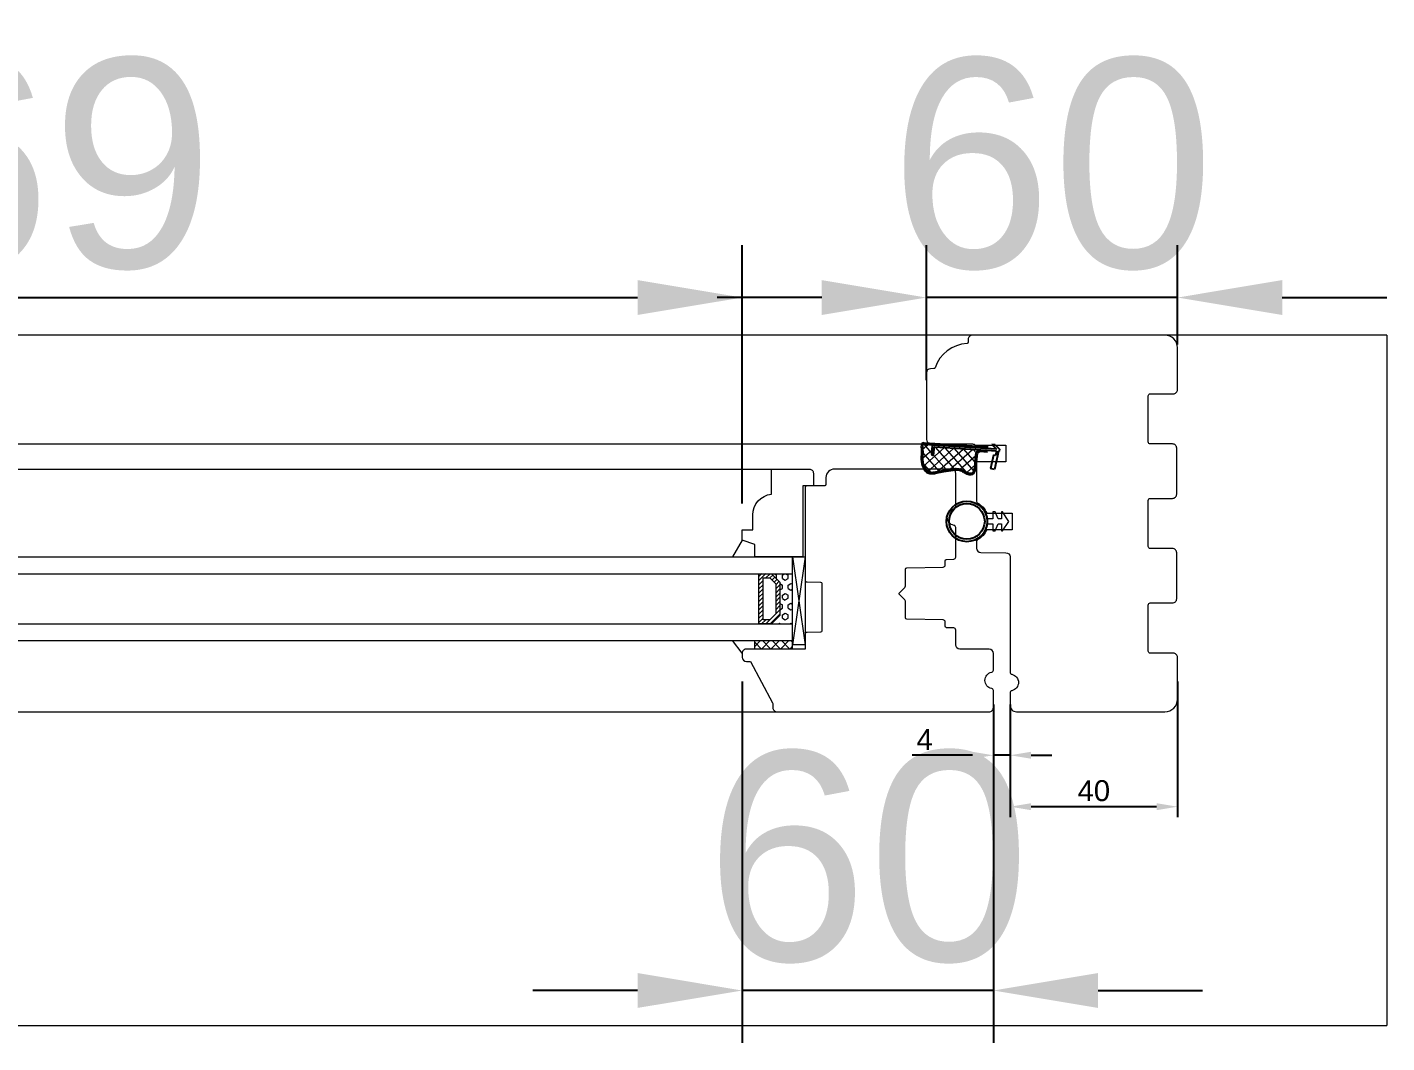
# Model space of a CAD drawing. Header units: millimetres. Extents: x 0 to 182016, y 11 to 3710.
# Drawn here: x 15159.4 to 15484.2, y 985.7 to 1228.4 of the extents above; entities that cross this region are included whole.
import ezdxf

# ---------------------------------------------------------------- set-up
doc = ezdxf.new("R2010")
doc.units = ezdxf.units.MM
for name, color, linetype, lineweight in [('Matmenys', 10, 'Continuous', 20), ('OTHER', 251, 'Continuous', 13), ('Stakta', 7, 'Continuous', 25), ('Testinės profilio linijos', 7, 'Continuous', 5)]:
    doc.layers.add(name, color=color, linetype=linetype, lineweight=lineweight)
doc.styles.get("Standard").update_dxf_attribs({"font": 'arial.ttf'})
doc.dimstyles.new('2', dxfattribs={"dimscale": 2, "dimtxt": 2.5, "dimasz": 2.5, "dimexe": 1.25, "dimexo": 0.625, "dimtad": 1, "dimtxsty": 'Standard', "dimcen": 2.5, "dimadec": 0, "dimazin": 0, "dimtfac": 1, "dimtmove": 0, "dimatfit": 3, "dimfxl": 1, "dimarcsym": 0})
doc.dimstyles.new('Padidinti matmenys', dxfattribs={"dimscale": 10, "dimtxt": 5, "dimasz": 2.5, "dimexe": 1.25, "dimexo": 0.625, "dimtad": 1, "dimdec": 1, "dimtxsty": 'Standard', "dimcen": 2.5, "dimadec": 0, "dimazin": 0, "dimtfac": 1, "dimtdec": 1, "dimtmove": 0, "dimatfit": 3, "dimfxl": 1, "dimarcsym": 0})

# ---------------------------------------------------------------- blocks, each defined once
blk = doc.blocks.new('*D1430')
at = {"layer": 'Defpoints', "color": 0, "transparency": 16777216}
for p in [(15434.2, 1073.31), (15394.2, 1067.81), (15394.2, 1042.13)]:
    blk.add_point(p, dxfattribs=at)
at = {"layer": 'Matmenys', "color": 0, "lineweight": -2, "transparency": 16777216}
for p, q in [((15434.2, 1072.06), (15434.2, 1039.63)), ((15394.2, 1066.56), (15394.2, 1039.63)), ((15429.2, 1042.13), (15399.2, 1042.13))]:
    blk.add_line(p, q, dxfattribs=at)
at = {"layer": 'Matmenys', "color": 0, "transparency": 16777216}
for points in [[(15399.2, 1042.96), (15399.2, 1041.3), (15394.2, 1042.13)], [(15429.2, 1042.96), (15429.2, 1041.3), (15434.2, 1042.13)]]:
    blk.add_solid(points, dxfattribs=at)
at = {"layer": 'Matmenys', "color": 0, "lineweight": 5, "transparency": 16777216, "insert": (15414.2, 1045.93), "char_height": 5, "attachment_point": 5}
blk.add_mtext('40', dxfattribs=at)
blk = doc.blocks.new('*D1431')
at = {"color": 0, "lineweight": -2, "transparency": 16777216}
for p, q in [((15374.2, 1144.06), (15374.2, 1176.3)), ((15434.2, 1152.56), (15434.2, 1176.3)), ((15349.2, 1163.8), (15324.2, 1163.8)), ((15434.2, 1163.8), (15374.2, 1163.8)), ((15459.2, 1163.8), (15484.2, 1163.8))]:
    blk.add_line(p, q, dxfattribs=at)
at = {"color": 0, "transparency": 16777216}
for points in [[(15349.2, 1167.97), (15349.2, 1159.64), (15374.2, 1163.8)], [(15459.2, 1167.97), (15459.2, 1159.64), (15434.2, 1163.8)]]:
    blk.add_solid(points, dxfattribs=at)
at = {"layer": 'Defpoints', "color": 0, "transparency": 16777216}
for p in [(15374.2, 1163.8), (15434.2, 1146.31), (15374.2, 1137.81)]:
    blk.add_point(p, dxfattribs=at)
at = {"color": 0, "lineweight": 5, "transparency": 16777216, "insert": (15404.2, 1195.58), "char_height": 50, "attachment_point": 5}
blk.add_mtext('60', dxfattribs=at)
blk = doc.blocks.new('*D1432')
at = {"color": 0, "lineweight": -2, "transparency": 16777216}
for p, q in [((15330.2, 1072.06), (15330.2, 985.7)), ((15390.2, 1061.81), (15390.2, 985.7)), ((15305.2, 998.2), (15280.2, 998.2)), ((15390.2, 998.2), (15330.2, 998.2)), ((15415.2, 998.2), (15440.2, 998.2))]:
    blk.add_line(p, q, dxfattribs=at)
at = {"color": 0, "transparency": 16777216}
for points in [[(15305.2, 1002.37), (15305.2, 994.04), (15330.2, 998.2)], [(15415.2, 1002.37), (15415.2, 994.04), (15390.2, 998.2)]]:
    blk.add_solid(points, dxfattribs=at)
at = {"layer": 'Defpoints', "color": 0, "transparency": 16777216}
for p in [(15330.2, 1078.31), (15390.2, 1068.06), (15330.2, 998.2)]:
    blk.add_point(p, dxfattribs=at)
at = {"color": 0, "lineweight": 5, "transparency": 16777216, "insert": (15360.2, 1029.98), "char_height": 50, "attachment_point": 5}
blk.add_mtext('60', dxfattribs=at)
blk = doc.blocks.new('*D1433')
at = {"layer": 'Defpoints', "color": 0, "transparency": 16777216}
for p in [(15390.2, 1067.81), (15394.2, 1067.81), (15390.2, 1054.42)]:
    blk.add_point(p, dxfattribs=at)
at = {"layer": 'Matmenys', "color": 0, "lineweight": -2, "transparency": 16777216}
for p, q in [((15390.2, 1066.56), (15390.2, 1051.92)), ((15394.2, 1066.56), (15394.2, 1051.92)), ((15385.2, 1054.42), (15370.8, 1054.42)), ((15394.2, 1054.42), (15390.2, 1054.42)), ((15399.2, 1054.42), (15404.2, 1054.42))]:
    blk.add_line(p, q, dxfattribs=at)
at = {"layer": 'Matmenys', "color": 0, "transparency": 16777216}
for points in [[(15385.2, 1055.25), (15385.2, 1053.59), (15390.2, 1054.42)], [(15399.2, 1055.25), (15399.2, 1053.59), (15394.2, 1054.42)]]:
    blk.add_solid(points, dxfattribs=at)
at = {"layer": 'Matmenys', "color": 0, "lineweight": 5, "transparency": 16777216, "insert": (15373.78, 1058.17), "char_height": 5, "attachment_point": 5}
blk.add_mtext('4', dxfattribs=at)
blk = doc.blocks.new('*D1454')
at = {"color": 0, "lineweight": -2, "transparency": 16777216}
for p, q in [((14961.21, 1114.56), (14961.21, 1176.3)), ((15330.2, 1114.56), (15330.2, 1176.3)), ((14986.21, 1163.8), (15305.2, 1163.8))]:
    blk.add_line(p, q, dxfattribs=at)
at = {"color": 0, "transparency": 16777216}
for points in [[(14986.21, 1167.97), (14986.21, 1159.64), (14961.21, 1163.8)], [(15305.2, 1167.97), (15305.2, 1159.64), (15330.2, 1163.8)]]:
    blk.add_solid(points, dxfattribs=at)
at = {"layer": 'Defpoints', "color": 0, "transparency": 16777216}
for p in [(15330.2, 1163.8), (14961.21, 1108.31), (15330.2, 1108.31)]:
    blk.add_point(p, dxfattribs=at)
at = {"color": 0, "lineweight": 5, "transparency": 16777216, "insert": (15145.7, 1195.6), "char_height": 50, "attachment_point": 5}
blk.add_mtext('369', dxfattribs=at)

msp = doc.modelspace()

# ---------------------------------------------------------------- hatches: boundary and pattern name
at = {"lineweight": 0}
h = msp.add_hatch(dxfattribs=at)
h.set_pattern_fill('JIS_WOOD', color=256, angle=90, style=0)
h.set_pattern_definition([(45, (-3408.57204, -11821.59735), (0.5, -0.5), [])])
h.paths.add_polyline_path([(15339.1990657, 1095.8109378), (15339.1990657, 1087.8109378), (15337.1990657, 1085.8109378), (15334.1990657, 1085.8109378), (15334.1813323, 1097.8475204), (15337.1990657, 1097.8109378)])
h.paths.add_polyline_path([(15338.1990657, 1088.2251513), (15338.1990657, 1095.3967242), (15336.7848521, 1096.8109378), (15335.1990657, 1096.8109378), (15335.1990657, 1086.8109378), (15336.7848521, 1086.8109378)], flags=16)
h = msp.add_hatch(dxfattribs=at)
h.set_pattern_fill('HEX', color=256, scale=0.25, angle=90, style=0)
h.set_pattern_definition([(90, (-3408.572, -11821.5974), (1.374815, -4e-16), [0.79375, -1.5875]), (330, (-3408.572, -11821.5974), (-0.6874075, -1.190624716), [0.79375, -1.5875]), (30, (-3408.572, -11820.8036), (0.6874075, -1.190624716), [0.79375, -1.5875])])
h.paths.add_polyline_path([(15342.1990657, 1085.8109378), (15337.1990657, 1085.8109378), (15339.1990657, 1087.8109378), (15339.1990657, 1095.8109378), (15337.1990657, 1097.8109378), (15342.1990657, 1097.8116468)])
at = {"lineweight": 0, "ltscale": 0.5}
h = msp.add_hatch(dxfattribs=at)
h.set_pattern_fill('ANSI37', color=256, scale=0.5, angle=90, style=0)
h.set_pattern_definition([(135, (14935.199, 1079.8116), (-1.122532, -1.122532), []), (225, (14935.199, 1079.8116), (1.122532, -1.122532), [])])
h.paths.add_polyline_path([(15333.1990657, 1081.8116468), (15342.1990657, 1081.8116468), (15342.1990657, 1079.8116468), (15333.1990657, 1079.8116468)])
at = {"layer": 'Matmenys'}
h = msp.add_hatch(dxfattribs=at)
h.set_pattern_fill('ANSI37', color=252, scale=0.5, angle=-93.589345612, style=0)
h.set_pattern_definition([(311.4106544, (11809.1619, -271065.3749), (1.190606082, 1.0500540025), []), (41.4106544, (11809.1619, -271065.3749), (-1.0500540025, 1.190606082), [])])
edge = h.paths.add_edge_path()
edge.add_arc((15376.1132175, 1127.9313767), 0.1, 86.410654388, 176.410654388)
edge.add_line((15376.0134137, 1127.9376372), (15375.9163305, 1126.3899514))
edge.add_arc((15375.6668209, 1126.4056027), 0.25, 176.410654388, 356.410654388, ccw=False)
edge.add_line((15375.4173113, 1126.4212539), (15375.5456969, 1128.4679588))
edge.add_arc((15375.6455008, 1128.4616983), 0.1, 86.410654381, 176.410654388, ccw=False)
edge.add_line((15375.6517613, 1128.5615022), (15375.6565062, 1128.6371452))
edge.add_line((15375.6565062, 1128.6371452), (15373.6747053, 1128.7614595))
edge.add_spline(control_points=[(15373.6747053, 1128.7614595), (15373.5955468, 1128.7496572), (15373.5255552, 1128.7384817), (15373.4418044, 1128.7166877), (15373.4182401, 1128.7073019), (15373.394357, 1128.694607), (15373.3862974, 1128.6883578), (15373.3618096, 1128.662769), (15373.3429167, 1128.633532), (15373.3092134, 1128.5292122), (15373.2960914, 1128.45628), (15373.2763893, 1128.2032969), (15373.2868876, 1127.9894628), (15373.3062158, 1127.5469844), (15373.3106911, 1127.3276555), (15373.3117673, 1126.9077646), (15373.3087353, 1126.7046785), (15373.2960249, 1126.1144711), (15373.2828484, 1125.746421), (15373.2831101, 1124.9932396), (15373.3016065, 1124.6164897), (15373.4047928, 1124.0233853), (15373.4646868, 1123.7958143), (15373.6177225, 1123.3987131), (15373.7004719, 1123.2269254), (15373.904472, 1122.8857577), (15374.0245868, 1122.719555), (15374.2920319, 1122.4283953), (15374.4397056, 1122.3048153), (15374.7208901, 1122.1450966), (15374.8561864, 1122.0975426), (15375.1574852, 1122.0379377), (15375.3210852, 1122.0272343), (15375.905682, 1122.0409782), (15376.3695976, 1122.1357324), (15377.2620937, 1122.3074747), (15377.689174, 1122.3911693), (15378.7675226, 1122.6023556), (15379.4255732, 1122.7360897), (15380.4186751, 1122.8610157), (15380.7222762, 1122.8915096), (15381.3443198, 1122.915845), (15381.6602239, 1122.9083043), (15382.2094321, 1122.8234199), (15382.4455155, 1122.7620813), (15382.846167, 1122.589621), (15383.0047995, 1122.4947725), (15383.3034583, 1122.3105041), (15383.4449155, 1122.2206466), (15383.7466984, 1122.0645635), (15383.9117511, 1121.9945934), (15384.2768728, 1121.8748621), (15384.4778229, 1121.8318596), (15384.8172395, 1121.8079609), (15384.959225, 1121.8211667), (15385.1544457, 1121.881206), (15385.2197735, 1121.9179461), (15385.3464969, 1122.0264953), (15385.4056747, 1122.0985614), (15385.5627523, 1122.362649), (15385.6442519, 1122.6037573), (15385.7608692, 1123.1541683), (15385.7974007, 1123.4623634), (15385.8506722, 1124.0585812), (15385.8698947, 1124.3461322), (15385.9132541, 1124.876622), (15385.9353903, 1125.1248805), (15385.9716046, 1125.5296828), (15385.9856911, 1125.6870861), (15386.0138132, 1126.0110185), (15386.0288492, 1126.1893357), (15386.0971342, 1126.4922028), (15386.1327693, 1126.6100248), (15386.228366, 1126.8225036), (15386.2815129, 1126.9164184), (15386.4001537, 1127.0616121), (15386.4557759, 1127.1166303), (15386.5795431, 1127.2057222), (15386.6431702, 1127.2386016), (15386.7620342, 1127.2867698), (15386.8191113, 1127.303651), (15386.9196916, 1127.3295949), (15386.9640872, 1127.3393125), (15387.0050835, 1127.3483485)], knot_values=[0, 0, 0, 0, 0.2245066002, 0.2245066002, 0.377043448, 0.377043448, 0.5295802957, 0.5295802957, 0.8082977366, 0.8082977366, 1.0870151774, 1.0870151774, 1.6244414062, 1.6244414062, 2.161867635, 2.161867635, 2.6992938638, 2.6992938638, 3.7741463214, 3.7741463214, 5.0334406395, 5.0334406395, 5.8656302806, 5.8656302806, 6.5060139406, 6.5060139406, 7.1463976006, 7.1463976006, 7.7996240151, 7.7996240151, 8.3563201169, 8.3563201169, 8.9130162187, 8.9130162187, 10.239934143, 10.239934143, 11.5668520673, 11.5668520673, 13.5970761059, 13.5970761059, 14.4582175179, 14.4582175179, 15.3193589298, 15.3193589298, 15.9856015553, 15.9856015553, 16.5061017172, 16.5061017172, 17.0266018791, 17.0266018791, 17.547102041, 17.547102041, 18.1672448488, 18.1672448488, 18.7176261004, 18.7176261004, 19.1465766047, 19.1465766047, 19.5755271091, 19.5755271091, 20.3898249977, 20.3898249977, 21.2041228863, 21.2041228863, 21.9655448497, 21.9655448497, 22.7269668131, 22.7269668131, 23.2229068178, 23.2229068178, 23.7188468224, 23.7188468224, 24.0184411081, 24.0184411081, 24.2549295987, 24.2549295987, 24.4119994701, 24.4119994701, 24.5501072405, 24.5501072405, 24.6882150108, 24.6882150108, 24.8099116426, 24.8099116426, 24.8099116426, 24.8099116426], degree=3, periodic=0)
edge.add_line((15387.0050835, 1127.3483485), (15376.119478, 1128.0311805))

# ---------------------------------------------------------------- linework, layer by layer
at = {"lineweight": 5}
for p, q in [((15484.199066, 1154.8116468), (15431.199066, 1154.8116468)), ((15484.199066, 1154.8116468), (15484.199066, 989.8116468)), ((13759.2323749, 989.8116468), (15484.199066, 989.8116468))]:
    msp.add_line(p, q, dxfattribs=at)
at = {"color": 1}
for p, q in [((15373.6304651, 1129.0581796), (15388.9552805, 1128.0968849)), ((15373.6747053, 1128.7614595), (15388.9096501, 1127.8058022)), ((15387.0696563, 1127.0553803), (15388.8301076, 1126.9449507))]:
    msp.add_line(p, q, dxfattribs=at)
for p, q in [((15375.5456969, 1128.4679588), (15375.4173113, 1126.4212539)), ((15375.6517613, 1128.5615022), (15375.6565062, 1128.6371452)), ((15390.9100252, 1127.6043821), (15375.6517613, 1128.5615022)), ((15376.0134137, 1127.9376372), (15375.9163305, 1126.3899514)), ((15390.9532431, 1127.1006884), (15376.119478, 1128.0311805)), ((15390.6069526, 1128.6252267), (15389.8593119, 1128.6721247)), ((15389.8593119, 1128.6721247), (15390.9100252, 1127.6043821)), ((15390.6069526, 1128.6252267), (15391.6372939, 1127.558762)), ((15391.6372939, 1127.558762), (15391.6059914, 1127.0597428)), ((15390.2283723, 1126.1625526), (15389.499907, 1122.9425461)), ((15390.7160482, 1126.0522252), (15390.2283723, 1126.1625526)), ((15391.4587055, 1127.0689818), (15390.475259, 1122.7218913)), ((15390.9532431, 1127.1006884), (15390.7160482, 1126.0522252)), ((15391.6059914, 1127.0597428), (15391.4587055, 1127.0689818)), ((15390.475259, 1122.7218913), (15389.499907, 1122.9425461))]:
    msp.add_line(p, q)
at = {"lineweight": 9}
for p, q in [((14954.2101689, 1122.8116468), (15337.1990657, 1122.8116468)), ((14949.210254, 1101.8116468), (15342.1989806, 1101.8116468)), ((14949.210254, 1097.8116468), (15342.1989806, 1097.8116468)), ((14949.210254, 1085.8116468), (15342.1989806, 1085.8116468)), ((14949.210254, 1081.8116468), (15342.1989806, 1081.8116468))]:
    msp.add_line(p, q, dxfattribs=at)
at = {"lineweight": 0}
for p, q in [((15330.1990657, 1105.8116468), (15327.9124006, 1101.8116468)), ((15342.1990657, 1101.8109378), (15345.1990657, 1080.8109378)), ((15345.1990657, 1101.8109378), (15342.1990657, 1080.8109378)), ((15330.1990657, 1078.8116468), (15327.9124006, 1081.8116468)), ((15333.1990657, 1079.8116468), (15333.1990657, 1081.8116468)), ((15342.1990657, 1079.8116468), (15342.1990657, 1082.8116468))]:
    msp.add_line(p, q, dxfattribs=at)
msp.add_lwpolyline([(15337.1990657, 1116.8116468), (15337.1990657, 1122.8116468), (15346.1990657, 1122.8116468, -0.4142135624), (15347.1990657, 1121.8116468), (15347.1990657, 1118.8116468), (15344.6990657, 1118.8116468), (15344.6990657, 1101.8116468), (15333.1990657, 1101.8116468), (15333.1990657, 1104.8116468), (15330.1990657, 1105.8116468), (15330.1990657, 1108.3116468), (15332.6990657, 1108.3116468), (15332.6990657, 1111.8367097, -0.3851703882), (15337.1990657, 1116.8116468)], format="xyb", dxfattribs=at)
for points in [[(15345.1990657, 1101.8109378), (15345.1990657, 1080.8109378), (15342.1990657, 1080.8109378), (15342.1990657, 1101.8109378)], [(15339.1990657, 1095.8109378), (15339.1990657, 1087.8109378), (15337.1990657, 1085.8109378), (15334.1990657, 1085.8109378), (15334.1990657, 1097.8109378), (15337.1990657, 1097.8109378)], [(15338.1990657, 1095.3967242), (15338.1990657, 1088.2251513), (15336.7848521, 1086.8109378), (15335.1990657, 1086.8109378), (15335.1990657, 1096.8109378), (15336.7848521, 1096.8109378)]]:
    msp.add_lwpolyline(points, close=True, dxfattribs=at)
at = {"color": 18, "linetype": 'ByBlock', "true_color": 0x000000}
for radius in [4.85, 4.25]:
    msp.add_circle((15383.8720552, 1110.3105813), radius, dxfattribs=at)
for centre, radius, start, end in [((15375.6455008, 1128.4616983), 0.1, 86.410654388, 176.410654391), ((15376.1132175, 1127.9313767), 0.1, 86.410654388, 176.410654391), ((15375.6668209, 1126.4056027), 0.25, 176.410654391, 356.410654391)]:
    msp.add_arc(centre, radius, start, end)
at = {"color": 1}
msp.add_spline([(15373.6304651, 1129.0581796), (15373.2689647, 1128.9676829), (15372.9994238, 1127.6938244), (15373.4878132, 1123.0014514), (15374.5310109, 1121.9114451), (15376.6944828, 1121.8928287), (15378.3925226, 1122.2232026), (15380.5579635, 1122.570119), (15382.5946852, 1122.3706902), (15383.4229299, 1121.8945212), (15385.2774701, 1121.6142579), (15386.169916, 1124.3264364), (15386.2970835, 1125.805312), (15386.4150549, 1126.4925799), (15386.7172605, 1126.9344652), (15387.0696563, 1127.0553803)], degree=3, dxfattribs=at)
msp.add_open_spline([(15373.6747053, 1128.7614595), (15373.5955468, 1128.7496572), (15373.5255552, 1128.7384817), (15373.4418044, 1128.7166877), (15373.4182401, 1128.7073019), (15373.394357, 1128.694607), (15373.3862974, 1128.6883578), (15373.3618096, 1128.662769), (15373.3429167, 1128.633532), (15373.3092134, 1128.5292122), (15373.2960914, 1128.45628), (15373.2763893, 1128.2032969), (15373.2868876, 1127.9894628), (15373.3062158, 1127.5469844), (15373.3106911, 1127.3276555), (15373.3117673, 1126.9077646), (15373.3087353, 1126.7046785), (15373.2960249, 1126.1144711), (15373.2828484, 1125.746421), (15373.2831101, 1124.9932396), (15373.3016065, 1124.6164897), (15373.4047928, 1124.0233853), (15373.4646868, 1123.7958143), (15373.6177225, 1123.3987131), (15373.7004719, 1123.2269254), (15373.904472, 1122.8857577), (15374.0245868, 1122.719555), (15374.2920319, 1122.4283953), (15374.4397056, 1122.3048153), (15374.7208901, 1122.1450966), (15374.8561864, 1122.0975426), (15375.1574852, 1122.0379377), (15375.3210852, 1122.0272343), (15375.905682, 1122.0409782), (15376.3695976, 1122.1357324), (15377.2620937, 1122.3074747), (15377.689174, 1122.3911693), (15378.7675226, 1122.6023556), (15379.4255732, 1122.7360897), (15380.4186751, 1122.8610157), (15380.7222762, 1122.8915096), (15381.3443198, 1122.915845), (15381.6602239, 1122.9083043), (15382.2094321, 1122.8234199), (15382.4455155, 1122.7620813), (15382.846167, 1122.589621), (15383.0047995, 1122.4947725), (15383.3034583, 1122.3105041), (15383.4449155, 1122.2206466), (15383.7466984, 1122.0645635), (15383.9117511, 1121.9945934), (15384.2768728, 1121.8748621), (15384.4778229, 1121.8318596), (15384.8172395, 1121.8079609), (15384.959225, 1121.8211667), (15385.1544457, 1121.881206), (15385.2197735, 1121.9179461), (15385.3464969, 1122.0264953), (15385.4056747, 1122.0985614), (15385.5627523, 1122.362649), (15385.6442519, 1122.6037573), (15385.7608692, 1123.1541683), (15385.7974007, 1123.4623634), (15385.8506722, 1124.0585812), (15385.8698947, 1124.3461322), (15385.9132541, 1124.876622), (15385.9353903, 1125.1248805), (15385.9716046, 1125.5296828), (15385.9856911, 1125.6870861), (15386.0138132, 1126.0110185), (15386.0288492, 1126.1893357), (15386.0971342, 1126.4922028), (15386.1327693, 1126.6100248), (15386.228366, 1126.8225036), (15386.2815129, 1126.9164184), (15386.4001537, 1127.0616121), (15386.4557759, 1127.1166303), (15386.5795431, 1127.2057222), (15386.6431702, 1127.2386016), (15386.7620342, 1127.2867698), (15386.8191113, 1127.303651), (15386.9196916, 1127.3295949), (15386.9640872, 1127.3393125), (15387.0050835, 1127.3483485)], degree=3, knots=[0, 0, 0, 0, 0.2245066002, 0.2245066002, 0.377043448, 0.377043448, 0.5295802957, 0.5295802957, 0.8082977366, 0.8082977366, 1.0870151774, 1.0870151774, 1.6244414062, 1.6244414062, 2.161867635, 2.161867635, 2.6992938638, 2.6992938638, 3.7741463214, 3.7741463214, 5.0334406395, 5.0334406395, 5.8656302806, 5.8656302806, 6.5060139406, 6.5060139406, 7.1463976006, 7.1463976006, 7.7996240151, 7.7996240151, 8.3563201169, 8.3563201169, 8.9130162187, 8.9130162187, 10.239934143, 10.239934143, 11.5668520673, 11.5668520673, 13.5970761059, 13.5970761059, 14.4582175179, 14.4582175179, 15.3193589298, 15.3193589298, 15.9856015553, 15.9856015553, 16.5061017172, 16.5061017172, 17.0266018791, 17.0266018791, 17.547102041, 17.547102041, 18.1672448488, 18.1672448488, 18.7176261004, 18.7176261004, 19.1465766047, 19.1465766047, 19.5755271091, 19.5755271091, 20.3898249977, 20.3898249977, 21.2041228863, 21.2041228863, 21.9655448497, 21.9655448497, 22.7269668131, 22.7269668131, 23.2229068178, 23.2229068178, 23.7188468224, 23.7188468224, 24.0184411081, 24.0184411081, 24.2549295987, 24.2549295987, 24.4119994701, 24.4119994701, 24.5501072405, 24.5501072405, 24.6882150108, 24.6882150108, 24.8099116426, 24.8099116426, 24.8099116426, 24.8099116426], dxfattribs=at)
at = {"layer": 'OTHER'}
msp.add_lwpolyline([(15388.675265, 1109.7005552), (15390.0911739, 1109.7005552), (15390.0911739, 1108.0552738), (15390.616856, 1108.0552738), (15391.360197, 1109.7005552), (15392.1528166, 1109.7005552), (15392.1528166, 1108.0552738), (15392.3717074, 1108.0552738), (15393.8745887, 1110.3105813), (15392.3717074, 1112.5658888), (15392.1528166, 1112.5658888), (15392.1528166, 1110.9206075), (15391.360197, 1110.9206075), (15390.616856, 1112.5658888), (15390.0911739, 1112.5658888), (15390.0911739, 1110.9206075), (15388.675265, 1110.9206075)], dxfattribs=at)
at = {"layer": 'Stakta', "color": 18, "lineweight": 5, "true_color": 0x000000}
for points in [[(15386.1990657, 1115.1149884, 0.2720281141), (15386.4556792, 1114.6782241, -0.164173551), (15388.6043904, 1112.3105813), (15394.6990657, 1112.3105813), (15394.6990657, 1108.3105813), (15388.6043904, 1108.3105813, -0.164173551), (15386.4556792, 1105.9429385, 0.2720281141), (15386.1990657, 1105.5061742), (15386.1990657, 1103.872773, 0.4116598905), (15387.1903391, 1102.8728111), (15393.2077922, 1102.8202976, -0.4116598905), (15394.1990657, 1101.8203356), (15394.1990657, 1074.2611366, 0.3563939587), (15394.5990657, 1073.7712386, -0.8164965809), (15394.5990657, 1069.852055, 0.3563939587), (15394.1990657, 1069.3621571), (15394.1990657, 1066.3116468, 0.4142135624), (15395.6990657, 1064.8116468), (15431.199066, 1064.8116468, 0.4142135624), (15434.199066, 1067.8116468), (15434.199066, 1077.8116468, 0.4142135624), (15433.199066, 1078.8116468), (15427.699066, 1078.8116468, -0.4142135624), (15427.199066, 1079.3116468), (15427.199066, 1090.3116468, -0.4142135624), (15427.699066, 1090.8116468), (15432.999066, 1090.8116468, 0.4142135624), (15433.999066, 1091.8116468), (15433.999066, 1102.8116468, 0.4142135624), (15432.999066, 1103.8116468), (15427.699066, 1103.8116468, -0.4142135624), (15427.199066, 1104.3116468), (15427.199066, 1115.3116468, -0.4142135624), (15427.699066, 1115.8116468), (15432.999066, 1115.8116468, 0.4142135624), (15433.999066, 1116.8116468), (15433.999066, 1127.8116468, 0.4142135624), (15432.999066, 1128.8116468), (15427.699066, 1128.8116468, -0.4142135624), (15427.199066, 1129.3116468), (15427.199066, 1140.3116468, -0.4142135624), (15427.699066, 1140.8116468), (15433.199066, 1140.8116468, 0.4142135624), (15434.199066, 1141.8116468), (15434.199066, 1151.8116468, 0.4142135624), (15431.199066, 1154.8116468), (15385.1990657, 1154.8116468, 0.4142135624), (15384.1990657, 1153.8116468), (15384.1990657, 1153.1023202, -0.4001549105), (15383.9135311, 1152.8026691, 0.3090857966), (15376.2642204, 1147.0143859, -0.3199404334), (15375.9823973, 1146.809756), (15375.1903391, 1146.8028438, 0.4116598905), (15374.1990657, 1145.8028819), (15374.1990657, 1129.9076805, 0.4116598905), (15375.1903391, 1128.9077185), (15385.2077922, 1128.8202976, -0.2023892741), (15385.9216228, 1128.5116468), (15393.1990657, 1128.5116468), (15393.1990657, 1124.5116468), (15386.1990657, 1124.5116468)], [(15378.6990657, 1085.2013535), (15378.6990657, 1086.2544751, 0.4091108014), (15378.2077919, 1086.7543989), (15369.4938299, 1086.9065017, -0.4091108014), (15369.1990657, 1087.206456), (15369.1990657, 1091.230276, 0.1989123674), (15369.0526191, 1091.5838294), (15367.7869336, 1092.8495148, -0.4142135624), (15367.7869336, 1093.2737789), (15369.0526191, 1094.5394643, 0.1989123674), (15369.1990657, 1094.8930177), (15369.1990657, 1098.9168377, -0.4091108014), (15369.4938299, 1099.216792), (15378.2077919, 1099.3688947, 0.4091108014), (15378.6990657, 1099.8688186), (15378.6990657, 1100.9219402, -0.4040262259), (15378.9885958, 1101.2217575), (15380.7165154, 1101.2820977, 0.4040262258), (15381.1990657, 1101.7817932), (15381.1990657, 1108.8621571, 0.3563939587), (15380.7990657, 1109.352055, -0.8164965809), (15380.7990657, 1113.2712386, 0.3563939587), (15381.1990657, 1113.7611366), (15381.1990657, 1121.8116468, 0.4142135624), (15380.1990657, 1122.8116468), (15352.1990657, 1122.8116468, 0.4142135624), (15350.1990657, 1120.8116468), (15350.1990657, 1119.1090402, -0.4116598905), (15349.9016836, 1118.8090516), (15345.6947024, 1118.7723379, 0.4116598905), (15345.1990657, 1118.2723569), (15345.1990657, 1096.3422099, 0.4116598905), (15345.6947024, 1095.842229), (15348.9016836, 1095.8142421, -0.4116598905), (15349.1990657, 1095.5142535), (15349.1990657, 1084.1090402, -0.4116598905), (15348.9016836, 1083.8090516), (15345.6947024, 1083.7810647, 0.4116598905), (15345.1990657, 1083.2810838), (15345.1990657, 1079.8116468), (15331.1990657, 1079.8116468, 0.4142135624), (15330.1990657, 1078.8116468), (15330.1990657, 1077.8204118, 0.4116598905), (15331.1903391, 1076.8204499), (15332.1990657, 1076.8116468), (15337.4576338, 1066.9217186, -0.1227845609), (15337.51616, 1066.6869828), (15337.51616, 1065.8116468, 0.4142135624), (15338.51616, 1064.8116468), (15389.1990657, 1064.8116468, 0.4142135624), (15390.1990657, 1065.8116468), (15390.1990657, 1069.8621571, 0.3563939587), (15389.7990657, 1070.352055, -0.8164965809), (15389.7990657, 1074.2712386, 0.3563939587), (15390.1990657, 1074.7611366), (15390.1990657, 1078.7417938, 0.4116598905), (15389.2077922, 1079.7417557), (15382.1903391, 1079.8029961, -0.4116598905), (15381.1990657, 1080.802958), (15381.1990657, 1084.3414835, 0.4040361542), (15380.7165154, 1084.8411959), (15378.9885958, 1084.9015362, -0.4040262258)]]:
    msp.add_lwpolyline(points, format="xyb", close=True, dxfattribs=at)
at = {"layer": 'Testinės profilio linijos', "lineweight": 5}
for p, q in [((15385.1990502, 1154.8116468), (13857.7323753, 1154.8116468)), ((14906.0786315, 1128.8116468), (15385.3306031, 1128.8116468)), ((13904.9152608, 1064.8116468), (15338.5161384, 1064.8116468))]:
    msp.add_line(p, q, dxfattribs=at)

# ---------------------------------------------------------------- dimensions: what is measured, and where the dimension line sits
at = {"color": 1, "lineweight": 5}
dim = msp.add_linear_dim(base=(15330.1990657, 1163.804424), p1=(14961.2101689, 1108.3116468), p2=(15330.1990657, 1108.3116468), dimstyle='Padidinti matmenys', dxfattribs=at)
dim.commit()
dim.dimension.update_dxf_attribs({"geometry": '*D1454', "text_midpoint": (15145.7046173, 1195.6001266)})
for base, p1, p2, picture, middle in [((15374.1990657, 1163.804424), (15434.1990657, 1146.3116468), (15374.1990657, 1137.8116468), '*D1431', (15404.1990657, 1163.804424)), ((15330.1990657, 998.201914), (15390.1990657, 1068.0616468), (15330.1990657, 1078.3116468), '*D1432', (15360.1990657, 998.201914))]:
    dim = msp.add_linear_dim(base=base, p1=p1, p2=p2, dimstyle='Padidinti matmenys', dxfattribs=at)
    dim.commit()
    dim.dimension.update_dxf_attribs({"geometry": picture, "text_midpoint": middle, "dimtype": 160})
at = {"layer": 'Matmenys', "lineweight": 5}
for base, p1, p2, picture, middle in [((15394.1990657, 1042.1287646), (15434.1990657, 1073.3116468), (15394.1990657, 1067.8116468), '*D1430', (15414.1990657, 1042.1287646)), ((15390.1990657, 1054.4191349), (15394.1990657, 1067.8116468), (15390.1990657, 1067.8116468), '*D1433', (15373.7781925, 1054.4191349))]:
    dim = msp.add_linear_dim(base=base, p1=p1, p2=p2, dimstyle='2', override={"dimtmove": 0}, dxfattribs=at)
    dim.commit()
    dim.dimension.update_dxf_attribs({"geometry": picture, "text_midpoint": middle, "dimtype": 160})

doc.saveas('drawing.dxf')
